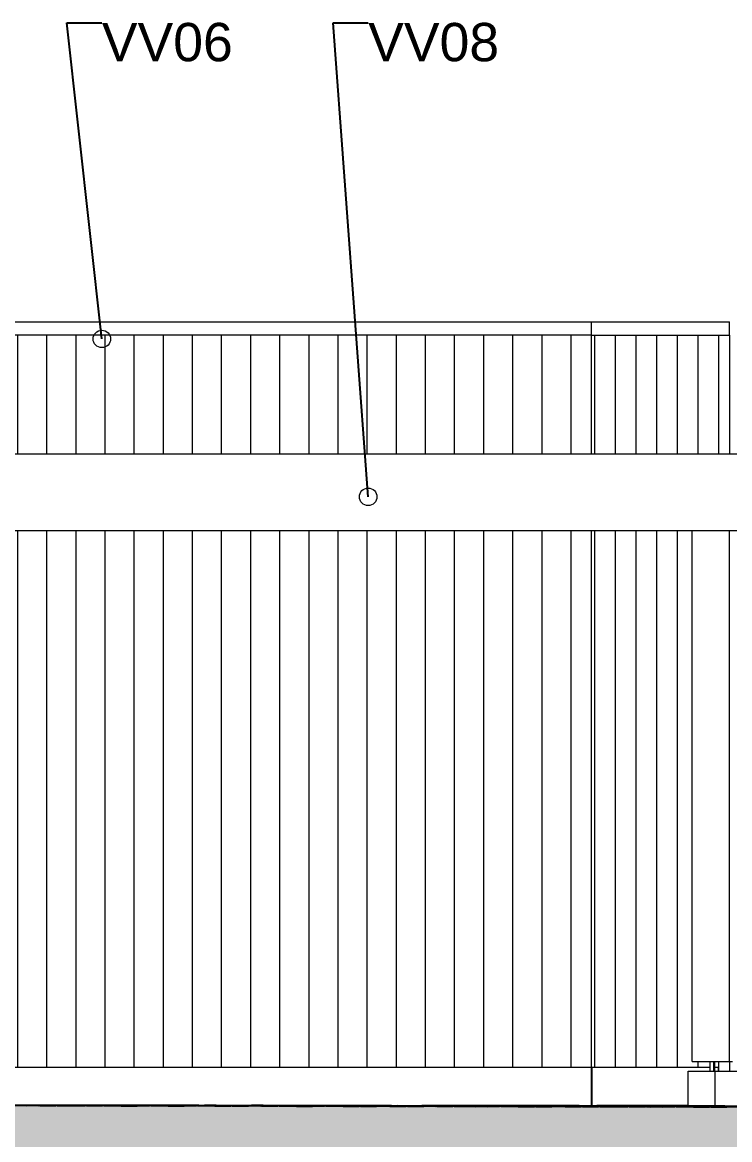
# Model space of a CAD drawing. Header units: millimetres. Extents: x -280990 to -136866, y -15139 to 7194.
# Drawn here: x -200931 to -197240, y -378 to 5452 of the extents above; entities that cross this region are included whole.
import ezdxf

# ---------------------------------------------------------------- set-up
doc = ezdxf.new("R2010")
doc.units = ezdxf.units.MM
doc.header["$MEASUREMENT"] = 0
for name, color, linetype, lineweight in [('Annotation - Label_Pen_No__1', 7, 'Continuous', 13), ('New_0_Pen_No__1', 7, 'Continuous', 13), ('New_2D Drafting - General_Pen_No__1', 7, 'Continuous', 13), ('New_Shell - Roof_Pen_No__1', 7, 'Continuous', 13), ('New_Site & Landscape - Terrain_Pen_No__1', 7, 'Continuous', 13), ('New_Structural - Bearing_Pen_No__1', 7, 'Continuous', 13)]:
    doc.layers.add(name, color=color, linetype=linetype, lineweight=lineweight)
for name, color, linetype, lineweight, true_color in [('New_2D Drafting - General_Pen_No__61', 7, 'Continuous', 20, 0x6a6a6a), ('New_Site & Landscape - Terrain_Pen_No__180', 7, 'Continuous', 15, 0xd6cda7), ('New_Site & Landscape - Terrain_Pen_No__93', 7, 'Continuous', 13, 0xa2a233)]:
    doc.layers.add(name, color=color, linetype=linetype, lineweight=lineweight, true_color=true_color)
doc.layers.add('New_Structural - Bearing', color=7, linetype='Continuous')
doc.styles.add('GENERATED_STYLE_1', font='')
doc.styles.get('GENERATED_STYLE_1').set_extended_font_data('Arial')
doc.dimstyles.new('GENERATED_STYLE__2', dxfattribs={"dimtxt": 0.18, "dimasz": 182.4, "dimexe": 0.18, "dimexo": 0.0625, "dimgap": 0, "dimtad": 0, "dimtih": 1, "dimtoh": 1, "dimdec": 4, "dimzin": 0, "dimdsep": 46, "dimcen": 0.09, "dimadec": 0, "dimazin": 0, "dimtfac": 1, "dimtdec": 4, "dimtmove": 0, "dimatfit": 3, "dimldrblk": 'ARROWHEAD_1', "dimfxl": 0, "dimtolj": 1, "dimtzin": 0, "dimarcsym": 0})

# ---------------------------------------------------------------- blocks, each defined once
blk = doc.blocks.new('ARROWHEAD_1')
at = {"color": 0, "linetype": 'Continuous', "lineweight": 0}
blk.add_line((0, 0), (-1, 0), dxfattribs=at)
blk.add_circle((0, 0), 0.25, dxfattribs=at)

msp = doc.modelspace()

# ---------------------------------------------------------------- hatches: boundary and pattern name
at = {"layer": 'New_2D Drafting - General_Pen_No__61', "linetype": 'Continuous', "lineweight": 20, "true_color": 0x6a6a6a}
h = msp.add_hatch(dxfattribs=at)
h.set_pattern_fill('Dashed_0002', color=251, style=0, pattern_type=2)
h.set_pattern_definition([(45, (-941499.18, -2e-12), (-183.84776, 183.84776), [194.99999, -65]), (45, (-941499.18, 183.85), (-183.84776, 183.84776), [194.99999, -65])])
h.paths.add_polyline_path([(-222021.0116, -2621.8452), (-222021.0116, -11572.327), (-190614.3895, -11572.327), (-190614.3895, -199.363), (-197156.8894, -200.6962), (-197156.8884, -205.6962), (-201626.3622, -201.208), (-204316.707, -199.8387), (-207647.7489, -199.8387), (-211829.8206, -199.8387), (-214196.2217, -216.8353), (-214344.4356, -215.9146), (-222021.0116, -280.0598)])
at = {"layer": 'New_Site & Landscape - Terrain_Pen_No__180', "linetype": 'Continuous', "lineweight": 0, "true_color": 0x353329}
msp.add_hatch(color=250, dxfattribs=at).paths.add_polyline_path([(-202316.7416, -199.0045), (-203815.861, -199.9446), (-210881.6268, -199.9446), (-211646.8721, -200.0474), (-212846.4585, -210.2176), (-221414.7347, -277.7897), (-221414.7347, -15138.6962), (-190741.844, -15138.6962), (-190741.844, -221.3919)])
at = {"layer": 'New_Structural - Bearing', "linetype": 'Continuous', "lineweight": 0, "true_color": 0x000000}
h = msp.add_hatch(dxfattribs=at)
h.set_pattern_fill('Plank_Floor_vert_0002', color=18, style=0, pattern_type=2)
h.set_pattern_definition([(90, (-941499.18, -4e-11), (-152, 0), [])])
h.paths.add_polyline_path([(-202137.8459, 3820), (-202137.8458, 3200), (-198604.075, 3200), (-197960.3193, 3199.9999), (-197960.3193, 3820)])
h = msp.add_hatch(dxfattribs=at)
h.set_pattern_fill('Plank_Floor_vert_0002', color=18, style=0, pattern_type=2)
h.set_pattern_definition([(90, (-441763.64, 9e-11), (107.742253, 0), [])])
h.paths.add_polyline_path([(-197960.3193, 3820), (-197960.3193, 3200), (-197240.0292, 3200), (-197240.0292, 3820)])
h = msp.add_hatch(dxfattribs=at)
h.set_pattern_fill('Plank_Floor_vert_0002', color=18, style=0, pattern_type=2)
h.set_pattern_definition([(90, (-941499.18, -7e-11), (-152, 0), [])])
h.paths.add_polyline_path([(-202137.8458, 2800), (-202137.8459, 0.0002), (-197960.3193, -0.0001), (-197960.3193, 2800), (-198604.075, 2800)])
h = msp.add_hatch(dxfattribs=at)
h.set_pattern_fill('Plank_Floor_vert_0002', color=18, style=0, pattern_type=2)
h.set_pattern_definition([(90, (-441763.64, -9e-11), (107.742253, 0), [])])
h.paths.add_polyline_path([(-197960.3193, 2800), (-197960.3193, -0.0001), (-197342.008, -0.0001), (-197342.008, 30), (-197435.3301, 30), (-197435.3301, 2800)])
h = msp.add_hatch(dxfattribs=at)
h.set_pattern_fill('Plank_Floor_vert_0002', color=18, style=0, pattern_type=2)
h.set_pattern_definition([(90, (-441763.64, -1e-11), (107.742253, 0), [])])
h.paths.add_polyline_path([(-197240.5113, 30), (-197318.0032, 30), (-197318.0032, 0), (-197298.3667, 0), (-197298.3667, -20), (-197240.0292, -20), (-197240.0292, 30)])

# ---------------------------------------------------------------- linework, layer by layer
at = {"layer": 'New_0_Pen_No__1', "color": 7, "linetype": 'Continuous', "lineweight": 13}
for p, q in [((-197456.8827, -20), (-197315.8734, -20)), ((-197456.8827, -200.7216), (-197456.8827, -20)), ((-197315.8734, -20), (-191943.5418, -20)), ((-197315.8734, -200.8767), (-197315.8734, -20))]:
    msp.add_line(p, q, dxfattribs=at)
at = {"layer": 'New_2D Drafting - General_Pen_No__1', "color": 7, "linetype": 'Continuous', "lineweight": 13, "flags": 128}
msp.add_lwpolyline([(-222021.0116, -2621.8452), (-222021.0116, -11572.327), (-190614.3895, -11572.327), (-190614.3895, -199.363), (-197156.8894, -200.6962), (-197156.8884, -205.6962), (-201626.3622, -201.208), (-204316.707, -199.8387), (-207647.7489, -199.8387), (-211829.8206, -199.8387), (-214196.2217, -216.8353), (-214344.4356, -215.9146), (-222021.0116, -280.0598)], close=True, dxfattribs=at)
at = {"layer": 'New_Shell - Roof_Pen_No__1', "color": 7, "linetype": 'Continuous', "lineweight": 13}
for p, q in [((-202137.846, 3890), (-197960.3193, 3890)), ((-197960.3193, 3890), (-197240.0293, 3890)), ((-197960.3193, 3820), (-197960.3193, 3890)), ((-197240.0293, 3820), (-197240.0293, 3890)), ((-202121.0427, 3200), (-191945.6622, 3200)), ((-202121.0427, 2800), (-196389.6416, 2800))]:
    msp.add_line(p, q, dxfattribs=at)
at = {"layer": 'New_Site & Landscape - Terrain_Pen_No__1', "color": 7, "linetype": 'Continuous', "lineweight": 13}
for p, q in [((-200043.531, -197.6962), (-202316.7416, -199.0045)), ((-200958.8548, -198.9313), (-200875.1383, -199.1221)), ((-200931.195, -200.6086), (-200908.5372, -200.7611)), ((-200931.195, -200.6086), (-200847.4785, -200.7993)), ((-200868.2233, -199.5414), (-200929.282, -199.5031)), ((-200840.5635, -201.2186), (-200901.6222, -201.1804)), ((-200868.2233, -199.5414), (-200845.5655, -199.6939)), ((-200868.2233, -199.5414), (-200784.5068, -199.7321)), ((-200805.2516, -198.4742), (-200866.3103, -198.436)), ((-200840.5635, -201.2186), (-200817.9057, -201.3711)), ((-200840.5635, -201.2186), (-200756.847, -201.4094)), ((-200777.5918, -200.1514), (-200838.6505, -200.1132)), ((-200749.9321, -201.8287), (-200810.9907, -201.7904)), ((-200805.2516, -198.4742), (-200782.5938, -198.6267)), ((-200805.2516, -198.4742), (-200721.5351, -198.6649)), ((-200777.5918, -200.1514), (-200754.934, -200.304)), ((-200777.5918, -200.1514), (-200693.8753, -200.3422)), ((-200714.6201, -199.0843), (-200775.6788, -199.046)), ((-200749.9321, -201.8287), (-200727.2742, -201.9812)), ((-200749.9321, -201.8287), (-200666.2155, -202.0194)), ((-200686.9604, -200.7615), (-200748.019, -200.7233)), ((-200714.6201, -199.0843), (-200691.9623, -199.2368)), ((-200714.6201, -199.0843), (-200630.9036, -199.275)), ((-200686.9604, -200.7615), (-200664.3025, -200.914)), ((-200686.9604, -200.7615), (-200603.2438, -200.9522)), ((-200623.9886, -199.6943), (-200685.0473, -199.6561)), ((-200596.3289, -201.3716), (-200657.3875, -201.3333)), ((-200647.6635, -198.0439), (-200628.9906, -198.1696)), ((-200641.4462, -198.0403), (-200567.9319, -198.2078)), ((-200623.9886, -199.6943), (-200601.3308, -199.8468)), ((-200623.9886, -199.6943), (-200540.2721, -199.8851)), ((-200561.0169, -198.6271), (-200622.0756, -198.5889)), ((-200596.3289, -201.3716), (-200573.671, -201.5241)), ((-200596.3289, -201.3716), (-200512.6123, -201.5623)), ((-200533.3572, -200.3044), (-200594.4158, -200.2661)), ((-200505.6974, -201.9816), (-200566.756, -201.9434)), ((-200561.0169, -198.6271), (-200538.3591, -198.7797)), ((-200561.0169, -198.6271), (-200477.3004, -198.8179)), ((-200533.3572, -200.3044), (-200510.6993, -200.4569)), ((-200533.3572, -200.3044), (-200449.6406, -200.4951)), ((-200470.3855, -199.2372), (-200531.4441, -199.199)), ((-200505.6974, -201.9816), (-200483.0395, -202.1341)), ((-200505.6974, -201.9816), (-200421.9808, -202.1724)), ((-200442.7257, -200.9144), (-200503.7843, -200.8762)), ((-200415.0659, -202.5917), (-200476.1246, -202.5534)), ((-200470.3855, -199.2372), (-200447.7276, -199.3897)), ((-200470.3855, -199.2372), (-200386.6689, -199.4279)), ((-200407.4137, -198.17), (-200468.4724, -198.1318)), ((-200442.7257, -200.9144), (-200420.0678, -201.067)), ((-200442.7257, -200.9144), (-200359.0091, -201.1052)), ((-200379.754, -199.8473), (-200440.8126, -199.809)), ((-200415.0659, -202.5917), (-200396.1436, -202.719)), ((-200415.0659, -202.5917), (-200331.3493, -202.7824)), ((-200352.0942, -201.5245), (-200413.1529, -201.4863)), ((-200407.4137, -198.17), (-200384.7559, -198.3225)), ((-200407.4137, -198.17), (-200323.6972, -198.3608)), ((-200379.754, -199.8473), (-200357.0961, -199.9998)), ((-200379.754, -199.8473), (-200296.0374, -200.038)), ((-200316.7823, -198.7801), (-200377.8409, -198.7418)), ((-200352.0942, -201.5245), (-200329.4363, -201.677)), ((-200352.0942, -201.5245), (-200268.3776, -201.7152)), ((-200289.1225, -200.4573), (-200350.1811, -200.4191)), ((-200261.4627, -202.1346), (-200322.5214, -202.0963)), ((-200316.7823, -198.7801), (-200294.1244, -198.9326)), ((-200316.7823, -198.7801), (-200233.0657, -198.9708)), ((-200289.1225, -200.4573), (-200266.4646, -200.6098)), ((-200289.1225, -200.4573), (-200205.4059, -200.6481)), ((-200226.1508, -199.3901), (-200287.2094, -199.3519)), ((-200261.4627, -202.1346), (-200238.8048, -202.2871)), ((-200261.4627, -202.1346), (-200177.7461, -202.3253)), ((-200198.491, -201.0674), (-200259.5497, -201.0291)), ((-200239.5261, -197.809), (-200231.1527, -197.8654)), ((-200170.8312, -202.7446), (-200231.8899, -202.7064)), ((-200226.1508, -199.3901), (-200203.4929, -199.5426)), ((-200226.1508, -199.3901), (-200142.4342, -199.5809)), ((-200163.1791, -198.323), (-200224.2377, -198.2847)), ((-200217.2397, -197.7962), (-200170.094, -197.9036)), ((-200198.491, -201.0674), (-200175.8331, -201.2199)), ((-200198.491, -201.0674), (-200114.7744, -201.2581)), ((-200135.5193, -200.0002), (-200196.578, -199.962)), ((-200170.8312, -202.7446), (-200148.1733, -202.8971)), ((-200170.8312, -202.7446), (-200087.1147, -202.9354)), ((-200107.8595, -201.6774), (-200168.9182, -201.6392)), ((-200163.1791, -198.323), (-200140.5212, -198.4755)), ((-200163.1791, -198.323), (-200079.4625, -198.5137)), ((-200135.5193, -200.0002), (-200112.8614, -200.1527)), ((-200135.5193, -200.0002), (-200051.8027, -200.1909)), ((-200072.5476, -198.933), (-200133.6062, -198.8948)), ((-200107.8595, -201.6774), (-200085.2016, -201.8299)), ((-200107.8595, -201.6774), (-200024.143, -201.8682)), ((-200044.8878, -200.6103), (-200105.9465, -200.572)), ((-200017.228, -202.2875), (-200078.2867, -202.2493)), ((-200072.5476, -198.933), (-200049.8897, -199.0855)), ((-200072.5476, -198.933), (-199988.831, -199.1238)), ((-200009.5759, -197.8658), (-200070.6345, -197.8276)), ((-200044.8878, -200.6103), (-200022.2299, -200.7628)), ((-200044.8878, -200.6103), (-199961.1712, -200.801)), ((-190741.844, -215.5715), (-200043.531, -197.6962)), ((-199981.9161, -199.5431), (-200042.9748, -199.5048)), ((-200017.228, -202.2875), (-199994.5701, -202.44)), ((-200017.228, -202.2875), (-199933.5115, -202.4782)), ((-199954.2563, -201.2203), (-200015.315, -201.1821)), ((-200009.5759, -197.8658), (-199986.918, -198.0183)), ((-200009.5759, -197.8658), (-199925.8593, -198.0566)), ((-199926.5965, -202.8975), (-199987.6552, -202.8593)), ((-199981.9161, -199.5431), (-199959.2582, -199.6956)), ((-199981.9161, -199.5431), (-199898.1995, -199.7338)), ((-199918.9444, -198.4759), (-199980.0031, -198.4377)), ((-199954.2563, -201.2203), (-199931.5984, -201.3728)), ((-199954.2563, -201.2203), (-199870.5398, -201.4111)), ((-199891.2846, -200.1531), (-199952.3433, -200.1149)), ((-199926.5965, -202.8975), (-199903.9386, -203.0501)), ((-199926.5965, -202.8975), (-199842.88, -203.0883)), ((-199863.6248, -201.8304), (-199924.6835, -201.7921)), ((-199918.9444, -198.4759), (-199896.2865, -198.6284)), ((-199918.9444, -198.4759), (-199835.2278, -198.6666)), ((-199835.965, -203.5076), (-199897.0237, -203.4694)), ((-199891.2846, -200.1531), (-199868.6267, -200.3056)), ((-199891.2846, -200.1531), (-199807.5681, -200.3439)), ((-199828.3129, -199.0859), (-199889.3716, -199.0477)), ((-199863.6248, -201.8304), (-199840.9669, -201.9829)), ((-199863.6248, -201.8304), (-199779.9083, -202.0211)), ((-199800.6531, -200.7632), (-199861.7118, -200.725)), ((-199835.965, -203.5076), (-199813.3072, -203.6601)), ((-199835.965, -203.5076), (-199752.2485, -203.6984)), ((-199772.9933, -202.4404), (-199834.052, -202.4022)), ((-199828.3129, -199.0859), (-199805.655, -199.2385)), ((-199828.3129, -199.0859), (-199744.5963, -199.2767)), ((-199800.6531, -200.7632), (-199777.9952, -200.9157)), ((-199800.6531, -200.7632), (-199716.9366, -200.9539)), ((-199737.6814, -199.696), (-199798.7401, -199.6578)), ((-199772.9933, -202.4404), (-199750.3355, -202.5929)), ((-199772.9933, -202.4404), (-199689.2768, -202.6312)), ((-199710.0216, -201.3732), (-199771.0803, -201.335)), ((-199682.3618, -203.0505), (-199743.4205, -203.0123)), ((-199737.6814, -199.696), (-199715.0235, -199.8485)), ((-199737.6814, -199.696), (-199653.9649, -199.8868)), ((-199674.7097, -198.6288), (-199735.7684, -198.5906)), ((-199710.0216, -201.3732), (-199687.3637, -201.5258)), ((-199710.0216, -201.3732), (-199626.3051, -201.564)), ((-199647.0499, -200.3061), (-199708.1086, -200.2678)), ((-199682.3618, -203.0505), (-199659.704, -203.203)), ((-199682.3618, -203.0505), (-199598.6453, -203.2412)), ((-199619.3901, -201.9833), (-199680.4488, -201.9451)), ((-199674.7097, -198.6288), (-199652.0518, -198.7813)), ((-199674.7097, -198.6288), (-199590.9932, -198.8196)), ((-199591.7303, -203.6605), (-199652.789, -203.6223)), ((-199647.0499, -200.3061), (-199624.392, -200.4586)), ((-199647.0499, -200.3061), (-199563.3334, -200.4968)), ((-199584.0782, -199.2389), (-199645.1369, -199.2007)), ((-199619.3901, -201.9833), (-199596.7323, -202.1358)), ((-199619.3901, -201.9833), (-199535.6736, -202.1741)), ((-199556.4184, -200.9161), (-199617.4771, -200.8779)), ((-199591.7303, -203.6605), (-199569.0725, -203.8131)), ((-199591.7303, -203.6605), (-199508.0138, -203.8513)), ((-199528.7586, -202.5934), (-199589.8173, -202.5551)), ((-199584.0782, -199.2389), (-199561.4203, -199.3914)), ((-199584.0782, -199.2389), (-199500.3617, -199.4296)), ((-199501.0989, -204.2706), (-199562.1575, -204.2324)), ((-199556.4184, -200.9161), (-199533.7606, -201.0686)), ((-199556.4184, -200.9161), (-199472.7019, -201.1069)), ((-199493.4467, -199.8489), (-199554.5054, -199.8107)), ((-199528.7586, -202.5934), (-199506.1008, -202.7459)), ((-199528.7586, -202.5934), (-199445.0421, -202.7841)), ((-199465.7869, -201.5262), (-199526.8456, -201.488)), ((-199501.0989, -204.2706), (-199478.441, -204.4231)), ((-199501.0989, -204.2706), (-199417.3823, -204.4614)), ((-199438.1272, -203.2034), (-199499.1858, -203.1652)), ((-199493.4467, -199.8489), (-199470.7888, -200.0015)), ((-199493.4467, -199.8489), (-199409.7302, -200.0397)), ((-199465.7869, -201.5262), (-199443.1291, -201.6787)), ((-199465.7869, -201.5262), (-199382.0704, -201.7169)), ((-199402.8152, -200.459), (-199463.8739, -200.4208)), ((-199438.1272, -203.2034), (-199415.4693, -203.3559)), ((-199438.1272, -203.2034), (-199354.4106, -203.3942)), ((-199375.1554, -202.1362), (-199436.2141, -202.098)), ((-199411.2169, -198.9114), (-199407.8171, -198.9343)), ((-199347.4957, -203.8135), (-199408.5543, -203.7752)), ((-199402.8152, -200.459), (-199380.1574, -200.6115)), ((-199402.8152, -200.459), (-199319.0987, -200.6498)), ((-199339.8435, -199.3918), (-199400.9022, -199.3536)), ((-199375.1554, -202.1362), (-199352.4976, -202.2888)), ((-199375.1554, -202.1362), (-199291.4389, -202.327)), ((-199312.1837, -201.0691), (-199373.2424, -201.0308)), ((-199347.4957, -203.8135), (-199324.8378, -203.966)), ((-199347.4957, -203.8135), (-199263.7791, -204.0042)), ((-199284.524, -202.7463), (-199345.5826, -202.7081)), ((-199339.8435, -199.3918), (-199317.1857, -199.5443)), ((-199339.8435, -199.3918), (-199256.127, -199.5826)), ((-199256.8642, -204.4235), (-199317.9228, -204.3853)), ((-199312.1837, -201.0691), (-199289.5259, -201.2216)), ((-199312.1837, -201.0691), (-199228.4672, -201.2598)), ((-199249.212, -200.0019), (-199310.2707, -199.9636)), ((-199284.524, -202.7463), (-199261.8661, -202.8988)), ((-199284.524, -202.7463), (-199200.8074, -202.9371)), ((-199221.5523, -201.6791), (-199282.6109, -201.6409)), ((-199256.8642, -204.4235), (-199234.2063, -204.5761)), ((-199256.8642, -204.4235), (-199173.1476, -204.6143)), ((-199193.8925, -203.3564), (-199254.9511, -203.3181)), ((-199249.212, -200.0019), (-199226.5542, -200.1544)), ((-199249.212, -200.0019), (-199165.4955, -200.1926)), ((-199221.5523, -201.6791), (-199198.8944, -201.8316)), ((-199221.5523, -201.6791), (-199137.8357, -201.8699)), ((-199158.5805, -200.6119), (-199219.6392, -200.5737)), ((-199166.2327, -205.0336), (-199215.3617, -205.0028)), ((-199193.8925, -203.3564), (-199171.2346, -203.5089)), ((-199193.8925, -203.3564), (-199110.1759, -203.5471)), ((-199130.9208, -202.2892), (-199191.9794, -202.2509)), ((-199166.2327, -205.0336), (-199152.8374, -205.1238)), ((-199166.2327, -205.0336), (-199082.5161, -205.2243)), ((-199103.261, -203.9664), (-199164.3197, -203.9282)), ((-199158.5805, -200.6119), (-199135.9227, -200.7645)), ((-199158.5805, -200.6119), (-199074.864, -200.8027)), ((-199095.6088, -199.5448), (-199156.6675, -199.5065)), ((-199130.9208, -202.2892), (-199108.2629, -202.4417)), ((-199130.9208, -202.2892), (-199047.2042, -202.4799)), ((-199067.9491, -201.222), (-199129.0077, -201.1838)), ((-199103.261, -203.9664), (-199080.6031, -204.1189)), ((-199103.261, -203.9664), (-199019.5444, -204.1572)), ((-199040.2893, -202.8992), (-199101.3479, -202.861)), ((-199095.6088, -199.5448), (-199072.951, -199.6973)), ((-199095.6088, -199.5448), (-199011.8923, -199.7355)), ((-199012.6295, -204.5765), (-199073.6882, -204.5382)), ((-199067.9491, -201.222), (-199045.2912, -201.3745)), ((-199067.9491, -201.222), (-198984.2325, -201.4127)), ((-199004.9774, -200.1548), (-199066.036, -200.1166)), ((-199040.2893, -202.8992), (-199017.6314, -203.0518)), ((-199040.2893, -202.8992), (-198956.5727, -203.09)), ((-198977.3176, -201.8321), (-199038.3762, -201.7938)), ((-199012.6295, -204.5765), (-198989.9716, -204.729)), ((-199012.6295, -204.5765), (-198928.913, -204.7672)), ((-198949.6578, -203.5093), (-199010.7165, -203.4711)), ((-199004.9774, -200.1548), (-198982.3195, -200.3073)), ((-199004.9774, -200.1548), (-198921.2608, -200.3456)), ((-198921.998, -205.1865), (-198983.0567, -205.1483)), ((-198977.3176, -201.8321), (-198954.6597, -201.9846)), ((-198977.3176, -201.8321), (-198893.601, -202.0228)), ((-198914.3459, -200.7649), (-198975.4045, -200.7266)), ((-198949.6578, -203.5093), (-198926.9999, -203.6618)), ((-198949.6578, -203.5093), (-198865.9412, -203.7)), ((-198886.6861, -202.4421), (-198947.7448, -202.4039)), ((-198921.998, -205.1865), (-198899.3401, -205.3391)), ((-198921.998, -205.1865), (-198838.2815, -205.3773)), ((-198859.0263, -204.1194), (-198920.085, -204.0811)), ((-198914.3459, -200.7649), (-198891.688, -200.9174)), ((-198914.3459, -200.7649), (-198830.6293, -200.9556)), ((-198886.6861, -202.4421), (-198864.0282, -202.5946)), ((-198886.6861, -202.4421), (-198802.9695, -202.6329)), ((-198823.7144, -201.3749), (-198884.773, -201.3367)), ((-198859.0263, -204.1194), (-198836.3684, -204.2719)), ((-198859.0263, -204.1194), (-198775.3098, -204.3101)), ((-198796.0546, -203.0522), (-198857.1133, -203.0139)), ((-198785.4537, -199.9561), (-198846.5123, -199.9558)), ((-198085.0124, -200), (-198844.7184, -200)), ((-198768.3948, -204.7294), (-198829.4535, -204.6912)), ((-198823.7144, -201.3749), (-198801.0565, -201.5275)), ((-198823.7144, -201.3749), (-198739.9978, -201.5657)), ((-198760.7427, -200.3078), (-198821.8013, -200.2695)), ((-198796.0546, -203.0522), (-198773.3967, -203.2047)), ((-198796.0546, -203.0522), (-198712.3381, -203.2429)), ((-198733.0829, -201.985), (-198794.1416, -201.9468)), ((-198785.4537, -199.9561), (-198762.7958, -199.9637)), ((-198785.4537, -199.9561), (-198701.7371, -199.9639)), ((-198768.3948, -204.7294), (-198745.7369, -204.8819)), ((-198768.3948, -204.7294), (-198684.6783, -204.9202)), ((-198705.4231, -203.6622), (-198766.4818, -203.624)), ((-198760.7427, -200.3078), (-198738.0848, -200.4603)), ((-198760.7427, -200.3078), (-198677.0261, -200.4985)), ((-198694.8222, -199.9863), (-198755.8809, -199.986)), ((-198677.7633, -205.3395), (-198738.822, -205.3012)), ((-198733.0829, -201.985), (-198710.425, -202.1375)), ((-198733.0829, -201.985), (-198649.3663, -202.1757)), ((-198670.1112, -200.9178), (-198731.1699, -200.8796)), ((-198705.4231, -203.6622), (-198682.7652, -203.8148)), ((-198705.4231, -203.6622), (-198621.7066, -203.853)), ((-198642.4514, -202.5951), (-198703.5101, -202.5568)), ((-198694.8222, -199.9863), (-198672.1643, -199.9938)), ((-198694.8222, -199.9863), (-198611.1056, -199.9941)), ((-198677.7633, -205.3395), (-198655.1054, -205.492)), ((-198677.7633, -205.3395), (-198594.0468, -205.5302)), ((-198614.7916, -204.2723), (-198675.8503, -204.2341)), ((-198670.1112, -200.9178), (-198647.4533, -201.0703)), ((-198670.1112, -200.9178), (-198586.3946, -201.1086)), ((-198604.1907, -200.2183), (-198665.2494, -200.2145)), ((-198587.1318, -205.9495), (-198648.1905, -205.9113)), ((-198642.4514, -202.5951), (-198619.7935, -202.7476)), ((-198642.4514, -202.5951), (-198558.7349, -202.7858)), ((-198579.4797, -201.5279), (-198640.5384, -201.4896)), ((-198614.7916, -204.2723), (-198592.1337, -204.4248)), ((-198614.7916, -204.2723), (-198531.0751, -204.463)), ((-198551.8199, -203.2051), (-198612.8786, -203.1669)), ((-198604.1907, -200.2183), (-198581.5328, -200.3187)), ((-198604.1907, -200.2183), (-198520.4742, -200.3225)), ((-198587.1318, -205.9495), (-198564.474, -206.102)), ((-198587.1318, -205.9495), (-198503.4153, -206.1403)), ((-198524.1601, -204.8824), (-198585.2188, -204.8441)), ((-198579.4797, -201.5279), (-198556.8218, -201.6804)), ((-198579.4797, -201.5279), (-198495.7632, -201.7186)), ((-198551.8199, -203.2051), (-198529.162, -203.3576)), ((-198551.8199, -203.2051), (-198468.1034, -203.3959)), ((-198488.8482, -202.1379), (-198549.9069, -202.0997)), ((-198524.1601, -204.8824), (-198501.5023, -205.0349)), ((-198524.1601, -204.8824), (-198440.4436, -205.0731)), ((-198513.5592, -200.62), (-198522.3519, -200.6195)), ((-198461.1884, -203.8152), (-198522.2471, -203.7769)), ((-198513.5592, -200.62), (-198507.046, -200.6489)), ((-198513.5592, -200.62), (-198429.8427, -200.7242)), ((-198450.5875, -199.9874), (-198511.6462, -199.9871)), ((-198433.5286, -205.4924), (-198494.5873, -205.4542)), ((-198488.8482, -202.1379), (-198466.1903, -202.2904)), ((-198488.8482, -202.1379), (-198405.1317, -202.3287)), ((-198425.8765, -201.0708), (-198486.9352, -201.0325)), ((-198461.1884, -203.8152), (-198438.5305, -203.9677)), ((-198461.1884, -203.8152), (-198377.4719, -204.0059)), ((-198398.2167, -202.748), (-198459.2754, -202.7098)), ((-198450.5875, -199.9874), (-198427.9296, -199.9949)), ((-198450.5875, -199.9874), (-198366.871, -199.9952)), ((-198433.5286, -205.4924), (-198410.8708, -205.6449)), ((-198433.5286, -205.4924), (-198349.8121, -205.6832)), ((-198370.5569, -204.4252), (-198431.6156, -204.387)), ((-198425.8765, -201.0708), (-198403.2186, -201.2233)), ((-198425.8765, -201.0708), (-198342.16, -201.2615)), ((-198359.956, -200.2335), (-198421.0147, -200.2297)), ((-198342.8972, -206.1025), (-198403.9558, -206.0642)), ((-198398.2167, -202.748), (-198375.5588, -202.9005)), ((-198398.2167, -202.748), (-198314.5002, -202.9387)), ((-198335.245, -201.6808), (-198396.3037, -201.6426)), ((-198370.5569, -204.4252), (-198347.8991, -204.5777)), ((-198370.5569, -204.4252), (-198286.8404, -204.616)), ((-198307.5852, -203.3581), (-198368.6439, -203.3198)), ((-198359.956, -200.2335), (-198337.2981, -200.3339)), ((-198359.956, -200.2335), (-198276.2395, -200.3377)), ((-198342.8972, -206.1025), (-198320.2393, -206.255)), ((-198342.8972, -206.1025), (-198259.1806, -206.2932)), ((-198279.9254, -205.0353), (-198340.9841, -204.9971)), ((-198335.245, -201.6808), (-198312.5871, -201.8333)), ((-198335.245, -201.6808), (-198251.5285, -201.8716)), ((-198269.3245, -200.6352), (-198330.3832, -200.6314)), ((-198252.2657, -206.7125), (-198313.3243, -206.6743)), ((-198307.5852, -203.3581), (-198284.9274, -203.5106)), ((-198307.5852, -203.3581), (-198223.8687, -203.5488)), ((-198244.6135, -202.2909), (-198305.6722, -202.2526)), ((-198279.9254, -205.0353), (-198257.2676, -205.1878)), ((-198279.9254, -205.0353), (-198196.2089, -205.226)), ((-198216.9537, -203.9681), (-198278.0124, -203.9299)), ((-198269.3245, -200.6352), (-198246.6667, -200.7356)), ((-198269.3245, -200.6352), (-198185.608, -200.7394)), ((-198240.07, -199.9884), (-198267.4115, -199.9882)), ((-198252.2657, -206.7125), (-198229.6078, -206.865)), ((-198252.2657, -206.7125), (-198168.5491, -206.9033)), ((-198189.294, -205.6453), (-198250.3526, -205.6071)), ((-198244.6135, -202.2909), (-198221.9556, -202.4434)), ((-198244.6135, -202.2909), (-198160.897, -202.4816)), ((-198220.7048, -201.1992), (-198242.7005, -201.1855)), ((-198178.693, -201.0369), (-198239.7517, -201.0331)), ((-198216.9537, -203.9681), (-198194.2959, -204.1206)), ((-198216.9537, -203.9681), (-198133.2372, -204.1589)), ((-198153.982, -202.9009), (-198215.0407, -202.8627)), ((-198197.1633, -199.9916), (-198183.695, -199.9961)), ((-198189.294, -205.6453), (-198166.6361, -205.7979)), ((-198189.294, -205.6453), (-198105.5774, -205.8361)), ((-198126.3223, -204.5782), (-198187.3809, -204.5399)), ((-198178.693, -201.0369), (-198156.0352, -201.1373)), ((-198178.693, -201.0369), (-198094.9765, -201.1411)), ((-198115.7213, -200.2487), (-198176.78, -200.2449)), ((-198171.1194, -201.2945), (-198158.9839, -201.3762)), ((-198098.6625, -206.2554), (-198159.7211, -206.2172)), ((-198153.982, -202.9009), (-198131.3242, -203.0534)), ((-198153.982, -202.9009), (-198070.2655, -203.0917)), ((-198091.0103, -201.8337), (-198152.069, -201.7955)), ((-198126.3223, -204.5782), (-198103.6644, -204.7307)), ((-198126.3223, -204.5782), (-198042.6057, -204.7689)), ((-198063.3505, -203.511), (-198124.4092, -203.4728)), ((-198115.7213, -200.2487), (-198093.0635, -200.3491)), ((-198115.7213, -200.2487), (-198032.0048, -200.3529)), ((-198098.6625, -206.2554), (-198076.0046, -206.4079)), ((-198098.6625, -206.2554), (-198014.9459, -206.4462)), ((-198035.6908, -205.1882), (-198096.7494, -205.15)), ((-198088.0616, -201.4386), (-198096.3903, -201.438)), ((-198091.0103, -201.8337), (-198068.3525, -201.9863)), ((-198091.0103, -201.8337), (-198007.2938, -202.0245)), ((-198088.0616, -201.4386), (-198081.892, -201.4659)), ((-198088.0616, -201.4386), (-198004.345, -201.5428)), ((-198025.0898, -200.6504), (-198086.1485, -200.6466)), ((-198008.031, -206.8655), (-198069.0897, -206.8272)), ((-198063.3505, -203.511), (-198040.6927, -203.6635)), ((-198063.3505, -203.511), (-197979.634, -203.7017)), ((-198000.3788, -202.4438), (-198061.4375, -202.4056)), ((-198035.6908, -205.1882), (-198013.0329, -205.3407)), ((-198035.6908, -205.1882), (-197951.9742, -205.379)), ((-197972.7191, -204.121), (-198033.7777, -204.0828)), ((-198025.0898, -200.6504), (-198002.432, -200.7508)), ((-198025.0898, -200.6504), (-197941.3733, -200.7546)), ((-198008.1288, -200.0768), (-197680.9897, -202.2364)), ((-198008.031, -206.8655), (-197985.3731, -207.018)), ((-198008.031, -206.8655), (-197924.3144, -207.0562)), ((-197945.0593, -205.7983), (-198006.1179, -205.7601)), ((-198000.3788, -202.4438), (-197977.721, -202.5963)), ((-198000.3788, -202.4438), (-197916.6623, -202.6346)), ((-197934.4584, -201.0521), (-197995.517, -201.0483)), ((-197972.7191, -204.121), (-197950.0612, -204.2736)), ((-197972.7191, -204.121), (-197889.0025, -204.3118)), ((-197909.7474, -203.0539), (-197970.806, -203.0156)), ((-197917.3995, -207.4755), (-197946.2576, -207.4575)), ((-197945.0593, -205.7983), (-197922.4014, -205.9508)), ((-197945.0593, -205.7983), (-197861.3427, -205.989)), ((-197882.0876, -204.7311), (-197943.1462, -204.6929)), ((-197934.4584, -201.0521), (-197911.8005, -201.1525)), ((-197934.4584, -201.0521), (-197850.7418, -201.1563)), ((-197871.4867, -200.1361), (-197932.5453, -200.2037)), ((-197917.3995, -207.4755), (-197909.5312, -207.5285)), ((-197917.3995, -207.4755), (-197833.6829, -207.6663)), ((-197854.4278, -206.4083), (-197915.4865, -206.3701)), ((-197909.7474, -203.0539), (-197887.0895, -203.2064)), ((-197909.7474, -203.0539), (-197826.0308, -203.2446)), ((-197846.7756, -201.9867), (-197907.8343, -201.9485)), ((-197843.8269, -201.4538), (-197904.8855, -201.45)), ((-197456.8827, -200), (-197888.3261, -200)), ((-197882.0876, -204.7311), (-197859.4297, -204.8836)), ((-197882.0876, -204.7311), (-197798.371, -204.9219)), ((-197819.1159, -203.6639), (-197880.1745, -203.6257)), ((-197871.4867, -200.1361), (-197848.8288, -200.2277)), ((-197871.4867, -200.1361), (-197787.7701, -200.1601)), ((-197854.4278, -206.4083), (-197831.7699, -206.5609)), ((-197854.4278, -206.4083), (-197770.7112, -206.5991)), ((-197791.4561, -205.3412), (-197852.5147, -205.3029)), ((-197846.7756, -201.9867), (-197824.1178, -202.1392)), ((-197846.7756, -201.9867), (-197763.0591, -202.1774)), ((-197843.8269, -201.4538), (-197821.169, -201.5542)), ((-197843.8269, -201.4538), (-197789.2385, -201.5217)), ((-197780.8552, -200.5026), (-197841.9138, -200.5702)), ((-197763.7963, -207.0184), (-197824.855, -206.9802)), ((-197819.1159, -203.6639), (-197796.458, -203.8164)), ((-197819.1159, -203.6639), (-197735.3993, -203.8547)), ((-197756.1442, -202.5967), (-197817.2028, -202.5585)), ((-197753.1954, -201.8554), (-197814.2541, -201.8516)), ((-197791.4561, -205.3412), (-197768.7982, -205.4937)), ((-197791.4561, -205.3412), (-197707.7395, -205.5319)), ((-197728.4844, -204.274), (-197789.543, -204.2358)), ((-197789.2331, -201.5217), (-197760.1103, -201.5301)), ((-197780.8552, -200.5026), (-197758.1973, -200.5942)), ((-197780.8552, -200.5026), (-197697.1386, -200.5266)), ((-197763.7963, -207.0184), (-197741.1384, -207.1709)), ((-197763.7963, -207.0184), (-197680.0798, -207.2092)), ((-197700.8246, -205.9512), (-197761.8833, -205.913)), ((-197756.1442, -202.5967), (-197733.4863, -202.7493)), ((-197756.1442, -202.5967), (-197672.4276, -202.7875)), ((-197753.1954, -201.8554), (-197730.5375, -201.9559)), ((-197753.1954, -201.8554), (-197735.3152, -201.8777)), ((-197690.2237, -200.8691), (-197751.2823, -200.9367)), ((-197735.3016, -201.8777), (-197669.4788, -201.8966)), ((-197673.1648, -207.6285), (-197734.2235, -207.5902)), ((-197728.4844, -204.274), (-197705.8265, -204.4265)), ((-197728.4844, -204.274), (-197644.7678, -204.4647)), ((-197665.5127, -203.2068), (-197726.5713, -203.1686)), ((-197700.8246, -205.9512), (-197678.1667, -206.1037)), ((-197700.8246, -205.9512), (-197617.108, -206.142)), ((-197637.8529, -204.884), (-197698.9116, -204.8458)), ((-197690.2237, -200.8691), (-197667.5658, -200.9608)), ((-197690.2237, -200.8691), (-197606.5071, -200.8931)), ((-197662.5639, -202.2391), (-197673.3018, -202.251)), ((-197673.1648, -207.6285), (-197650.5069, -207.781)), ((-197673.1648, -207.6285), (-197589.4483, -207.8192)), ((-197610.1931, -206.5613), (-197671.2518, -206.523)), ((-197665.5127, -203.2068), (-197642.8548, -203.3593)), ((-197665.5127, -203.2068), (-197581.7961, -203.3976)), ((-197662.5639, -202.2391), (-197647.2357, -202.3011)), ((-197662.5639, -202.2391), (-197578.8473, -202.2631)), ((-197599.5922, -201.2356), (-197660.6509, -201.3032)), ((-197637.8529, -204.884), (-197615.195, -205.0366)), ((-197637.8529, -204.884), (-197554.1363, -205.0748)), ((-197574.8812, -203.8169), (-197635.9399, -203.7786)), ((-197610.1931, -206.5613), (-197587.5352, -206.7138)), ((-197610.1931, -206.5613), (-197526.4766, -206.752)), ((-197547.2214, -205.4941), (-197608.2801, -205.4559)), ((-197599.5922, -201.2356), (-197576.9343, -201.3273)), ((-197599.5922, -201.2356), (-197515.8756, -201.2597)), ((-197536.6205, -200.2322), (-197597.6792, -200.2998)), ((-197519.5616, -207.1713), (-197580.6203, -207.1331)), ((-197574.8812, -203.8169), (-197552.2233, -203.9694)), ((-197574.8812, -203.8169), (-197491.1646, -204.0076)), ((-197511.9095, -202.7497), (-197572.9681, -202.7114)), ((-197508.9607, -201.6022), (-197570.0194, -201.6698)), ((-197547.2214, -205.4941), (-197524.5635, -205.6466)), ((-197547.2214, -205.4941), (-197463.5049, -205.6849)), ((-197484.2497, -204.4269), (-197545.3084, -204.3887)), ((-197536.6205, -200.2322), (-197513.9626, -200.3238)), ((-197536.6205, -200.2322), (-197456.8826, -200.2551)), ((-197519.5616, -207.1713), (-197496.9037, -207.3239)), ((-197519.5616, -207.1713), (-197435.8451, -207.3621)), ((-197456.5899, -206.1042), (-197517.6486, -206.0659)), ((-197511.9095, -202.7497), (-197489.2516, -202.9022)), ((-197511.9095, -202.7497), (-197428.1929, -202.9404)), ((-197508.9607, -201.6022), (-197486.3028, -201.6938)), ((-197508.9607, -201.6022), (-197425.2442, -201.6262)), ((-197456.8826, -200.6108), (-197507.0477, -200.6663)), ((-197428.9301, -207.7814), (-197489.9888, -207.7432)), ((-197484.2497, -204.4269), (-197461.5918, -204.5794)), ((-197484.2497, -204.4269), (-197400.5331, -204.6177)), ((-197421.278, -203.3597), (-197482.3367, -203.3215)), ((-197418.3292, -201.9687), (-197479.3879, -202.0363)), ((-197456.5899, -206.1042), (-197433.932, -206.2567)), ((-197456.5899, -206.1042), (-197372.8734, -206.2949)), ((-197393.6182, -205.037), (-197454.6769, -204.9987)), ((-197428.9301, -207.7814), (-197406.2723, -207.9339)), ((-197428.9301, -207.7814), (-197345.2136, -207.9721)), ((-197365.9584, -206.7142), (-197427.0171, -206.676)), ((-197421.278, -203.3597), (-197398.6201, -203.5123)), ((-197421.278, -203.3597), (-197337.5614, -203.5505)), ((-197418.3292, -201.9687), (-197395.6713, -202.0603)), ((-197418.3292, -201.9687), (-197334.6127, -201.9927)), ((-197355.3575, -200.9652), (-197416.4162, -201.0328)), ((-197338.2986, -208.3915), (-197399.3573, -208.3532)), ((-197393.6182, -205.037), (-197370.9603, -205.1895)), ((-197393.6182, -205.037), (-197309.9017, -205.2277)), ((-197330.6465, -203.9698), (-197391.7052, -203.9316)), ((-197327.6977, -202.3352), (-197388.7564, -202.4028)), ((-197365.9584, -206.7142), (-197343.3005, -206.8667)), ((-197365.9584, -206.7142), (-197282.2419, -206.905)), ((-197302.9867, -205.647), (-197364.0454, -205.6088)), ((-197355.3575, -200.9652), (-197332.6996, -201.0569)), ((-197355.3575, -200.9652), (-197271.641, -200.9893)), ((-197338.2986, -208.3915), (-197315.6408, -208.544)), ((-197338.2986, -208.3915), (-197254.5821, -208.5822)), ((-197275.3269, -207.3243), (-197336.3856, -207.286)), ((-197330.6465, -203.9698), (-197307.9886, -204.1223)), ((-197330.6465, -203.9698), (-197246.93, -204.1605)), ((-197327.6977, -202.3352), (-197305.0398, -202.4268)), ((-197327.6977, -202.3352), (-197243.9812, -202.3592)), ((-197264.726, -201.3317), (-197325.7847, -201.3993)), ((-197302.9867, -205.647), (-197280.3288, -205.7996)), ((-197302.9867, -205.647), (-197219.2702, -205.8378)), ((-197240.015, -204.5799), (-197301.0737, -204.5416)), ((-197237.0662, -202.7017), (-197298.1249, -202.7693)), ((-197275.3269, -207.3243), (-197252.6691, -207.4768)), ((-197275.3269, -207.3243), (-197191.6104, -207.515)), ((-197212.3552, -206.2571), (-197273.4139, -206.2189)), ((-197264.726, -201.3317), (-197242.0681, -201.4234)), ((-197264.726, -201.3317), (-197181.0095, -201.3558)), ((-197184.6954, -207.9343), (-197245.7541, -207.8961))]:
    msp.add_line(p, q, dxfattribs=at)
at = {"layer": 'New_Site & Landscape - Terrain_Pen_No__93', "color": 55, "linetype": 'Continuous', "lineweight": 13, "true_color": 0xa2a233, "flags": 128}
msp.add_lwpolyline([(-190741.844, -221.3919), (-202316.7416, -199.0045), (-203815.861, -199.9446), (-210881.6268, -199.9446), (-211646.8721, -200.0474), (-212846.4585, -210.2176), (-221414.7347, -277.7897)], dxfattribs=at)
at = {"layer": 'New_Structural - Bearing_Pen_No__1', "color": 7, "linetype": 'Continuous', "lineweight": 13}
for p, q in [((-197960.3193, 3820), (-202137.846, 3820)), ((-197960.3193, 3820), (-197240.0292, 3820)), ((-197960.3193, 3200), (-197960.3193, 3820)), ((-197240.0292, 3820), (-197240.0292, 3200)), ((-197960.3193, 0), (-197960.3193, 2800)), ((-197435.3301, 30), (-197435.3301, 2800)), ((-197240.5113, 30), (-197240.5113, 2800)), ((-197435.3301, 30), (-197240.5113, 30)), ((-197342.008, -20), (-197342.008, 30)), ((-197322.5261, -20), (-197322.5261, 30)), ((-197318.0032, -20), (-197318.0032, 30)), ((-197240.5113, 30), (-197224.6812, 30)), ((-197240.0292, 30), (-197240.0292, -20)), ((-202132.8467, 0), (-197960.3193, 0)), ((-197960.3193, -200.0766), (-197960.3193, 0)), ((-197960.3193, 0), (-197956.7928, 0)), ((-197956.7928, -200.075), (-197956.7928, 0)), ((-197956.7928, 0), (-197342.008, 0)), ((-197318.0032, 0), (-197298.3667, 0)), ((-197298.3667, -20), (-197298.3667, 0))]:
    msp.add_line(p, q, dxfattribs=at)

# ---------------------------------------------------------------- texts
at = {"layer": 'Annotation - Label_Pen_No__1', "color": 7, "linetype": 'Continuous', "lineweight": 13, "char_height": 200, "attachment_point": 1, "style": 'GENERATED_STYLE_1'}
for s, insert in [('\\A1;{\\pql;\\fArial|b0|i0|c0|p34;VV0\\fArial|b0|i0|c0|p34;6}', (-200516.2988, 5448.8805)), ('\\A1;{\\pql;\\fArial|b0|i0|c0|p34;VV0\\fArial|b0|i0|c0|p34;8}', (-199126.4798, 5448.8805))]:
    msp.add_mtext(s, dxfattribs=dict(at, insert=insert))

# ---------------------------------------------------------------- leaders
at = {"layer": 'Annotation - Label_Pen_No__1', "color": 7, "linetype": 'Continuous', "lineweight": 13, "annotation_type": 0, "has_hookline": 1, "hookline_direction": 0}
for points, text_width in [([(-200516.2988, 3800), (-200698.6988, 5448.8805), (-200516.2988, 5448.8805)], 669), ([(-199126.4798, 2976.3104), (-199308.8798, 5448.8805), (-199126.4798, 5448.8805)], 669.4)]:
    msp.add_leader(points, dimstyle='GENERATED_STYLE__2', dxfattribs=dict(at, text_width=text_width))

doc.saveas('drawing.dxf')
